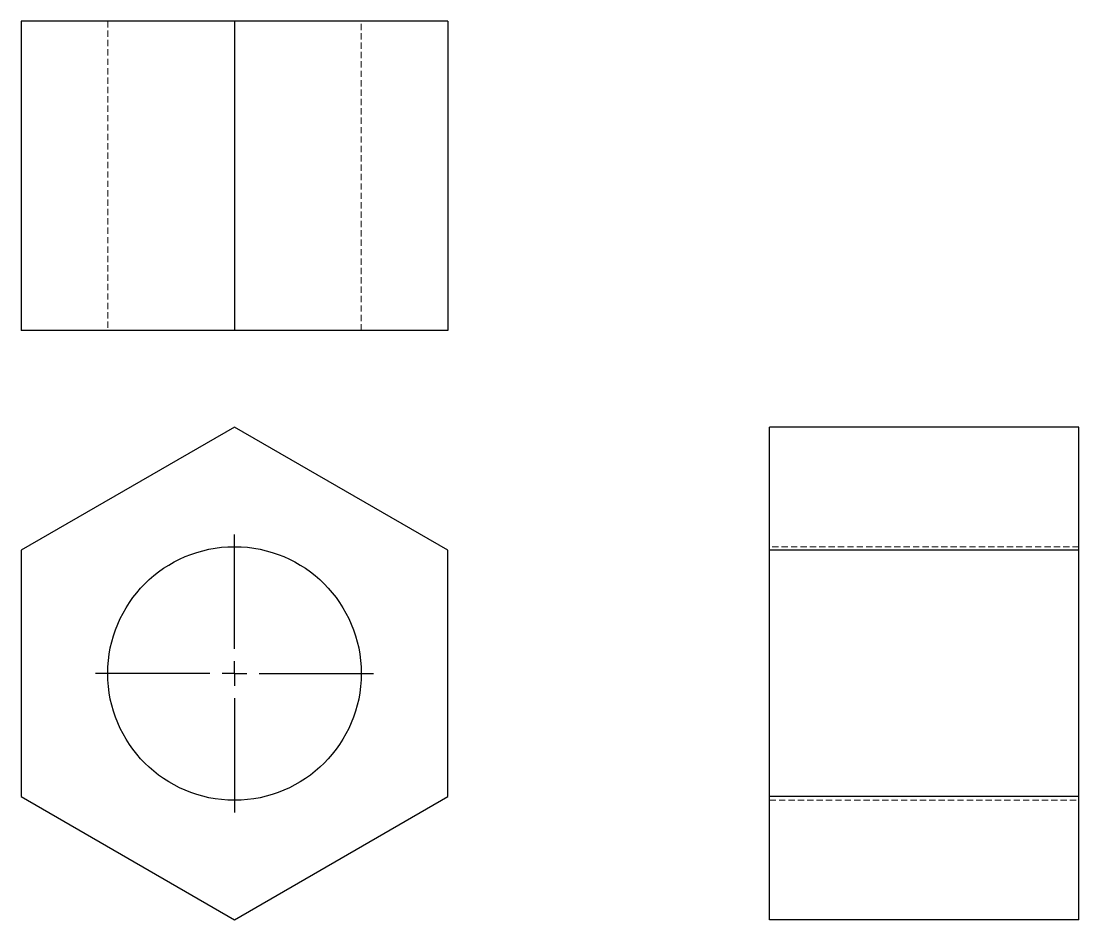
# Model space of a CAD drawing. Header units: millimetres. Extents: x 40 to 254, y 7 to 189.
import ezdxf

# ---------------------------------------------------------------- set-up
doc = ezdxf.new("R2010")
doc.units = ezdxf.units.MM
doc.linetypes.add('HIDDEN', pattern=[1.905, 1.27, -0.635])
doc.layers.add('10', color=7, linetype='Continuous')

# ---------------------------------------------------------------- blocks, each defined once
blk = doc.blocks.new('SW_CENTERMARKSYMBOL_0')
at = {"layer": '10', "color": 0}
for p, q in [((0, 5), (0, 28.23)), ((0, 0), (0, 2.5)), ((-5, 0), (-28.23, 0)), ((0, 0), (-2.5, 0)), ((0, 0), (0, -2.5)), ((0, 0), (2.5, 0)), ((5, 0), (28.23, 0)), ((0, -5), (0, -28.23))]:
    blk.add_line(p, q, dxfattribs=at)

msp = doc.modelspace()

# ---------------------------------------------------------------- linework, layer by layer
at = {"color": 7, "linetype": 'Continuous', "lineweight": 25}
for p, q in [((39.7, 189.38), (39.7, 126.62)), ((83, 189.38), (39.7, 189.38)), ((83, 189.38), (83, 126.62)), ((126.3, 189.38), (83, 189.38)), ((126.3, 189.38), (126.3, 126.62)), ((83, 126.62), (39.7, 126.62)), ((126.3, 126.62), (83, 126.62)), ((83, 107), (39.7, 82)), ((126.3, 82), (83, 107)), ((191.62, 82), (191.62, 107)), ((254.38, 107), (191.62, 107)), ((254.38, 82), (254.38, 107)), ((39.7, 82), (39.7, 32)), ((126.3, 32), (126.3, 82)), ((254.38, 82), (191.62, 82)), ((191.62, 32), (191.62, 82)), ((254.38, 32), (254.38, 82)), ((39.7, 32), (83, 7)), ((83, 7), (126.3, 32)), ((191.62, 7), (191.62, 32)), ((254.38, 32), (191.62, 32)), ((254.38, 7), (254.38, 32)), ((254.38, 7), (191.62, 7))]:
    msp.add_line(p, q, dxfattribs=at)
at = {"color": 7, "linetype": 'HIDDEN', "lineweight": 18}
for p, q in [((57.27, 189.38), (57.27, 126.62)), ((108.73, 126.62), (108.73, 189.38)), ((254.38, 82.73), (191.62, 82.73)), ((191.62, 31.27), (254.38, 31.27))]:
    msp.add_line(p, q, dxfattribs=at)
at = {"color": 7, "linetype": 'Continuous', "lineweight": 25}
msp.add_circle((83, 57), 25.73, dxfattribs=at)

# ---------------------------------------------------------------- block references
at = {"layer": '10'}
msp.add_blockref('SW_CENTERMARKSYMBOL_0', (83, 57), dxfattribs=at)

doc.saveas('drawing.dxf')
